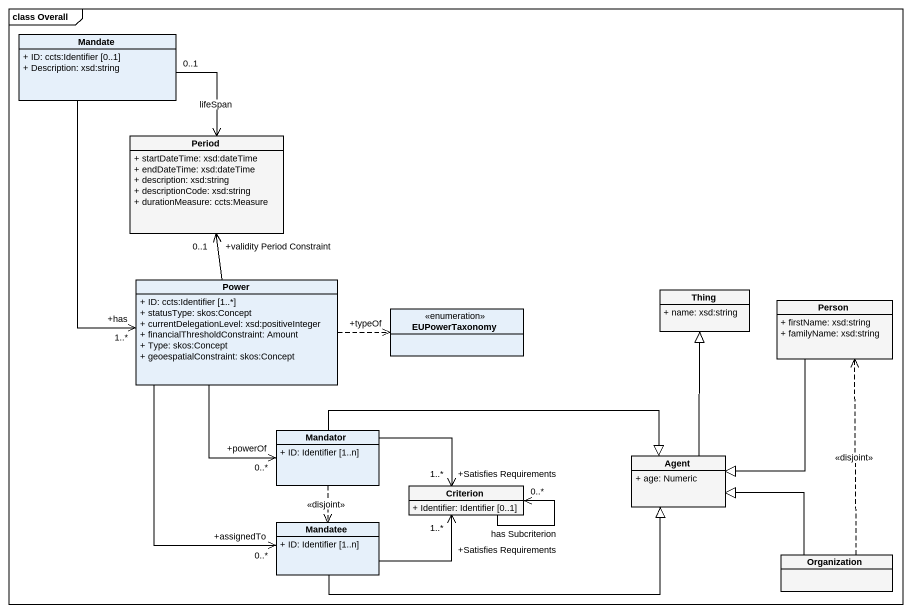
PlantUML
@startuml
mainframe class Overall
hide circle
hide empty members
skinparam classAttributeIconSize 0
class Mandate {
  + ID: ccts:Identifier [0..1]
  + Description: xsd:string
}
class Period #F5F5F5 {
  + startDateTime: xsd:dateTime
  + endDateTime: xsd:dateTime
  + description: xsd:string
  + descriptionCode: xsd:string
  + durationMeasure: ccts:Measure
}
class Power {
  + ID: ccts:Identifier [1..*]
  + statusType: skos:Concept
  + currentDelegationLevel: xsd:positiveInteger
  + financialThresholdConstraint: Amount
  + Type: skos:Concept
  + geoespatialConstraint: skos:Concept
}
enum EUPowerTaxonomy
class Thing #F5F5F5 {
  + name: xsd:string
}
class "Person" as Person_ #F5F5F5 {
  + firstName: xsd:string
  + familyName: xsd:string
}
class Mandator {
  + ID: Identifier [1..n]
}
class "Agent" as Agent_ #F5F5F5 {
  + age: Numeric
}
class Criterion #F5F5F5 {
  + Identifier: Identifier [0..1]
}
class Mandatee {
  + ID: Identifier [1..n]
}
class Organization #F5F5F5
Mandate "0..1" --> Period : lifeSpan
Mandate --> "+has\n1..*" Power
Power -up-> "+validity Period Constraint\n0..1" Period
Power .right.> "+typeOf" EUPowerTaxonomy
Power --> "+powerOf\n0..*" Mandator
Power --> "+assignedTo\n0..*" Mandatee
Person_ --|> Agent_
Mandator -right-|> Agent_
Mandator -right-> "+Satisfies Requirements\n1..*" Criterion
Mandator ..> Mandatee : <<disjoint>>
Agent_ -up-|> Thing
Criterion --> "0..*" Criterion : has Subcriterion
Mandatee -right-|> Agent_
Mandatee -right-> "+Satisfies Requirements\n1..*" Criterion
Organization .up.> Person_ : <<disjoint>>
Organization -left-|> Agent_
@enduml
